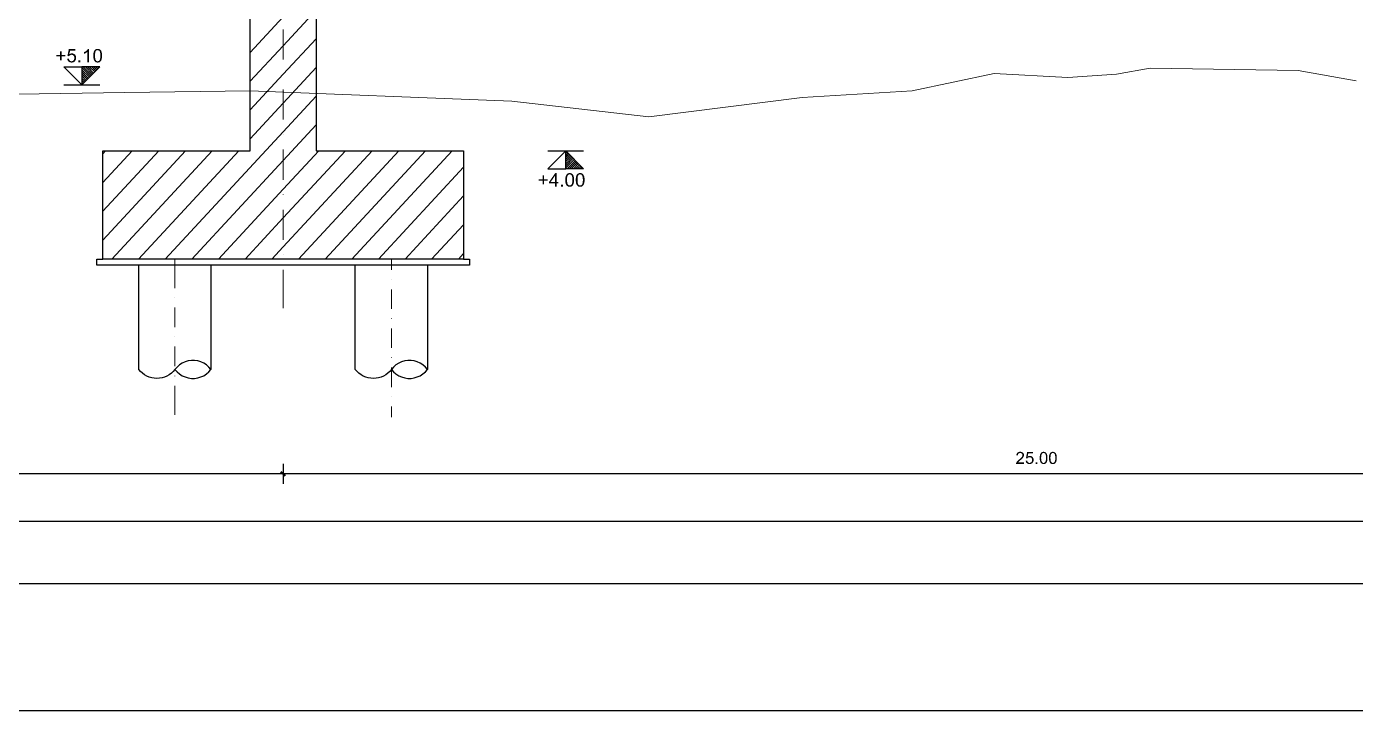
# Model space of a CAD drawing. Header units: millimetres. Extents: x 0.3 to 47.5, y 0.1 to 28.
# Drawn here: x 29.91 to 38.61, y 14.43 to 18.91 of the extents above; entities that cross this region are included whole.
import ezdxf

# ---------------------------------------------------------------- set-up
doc = ezdxf.new("R2010")
doc.units = ezdxf.units.MM
doc.layers.add('PDF _Geometria', color=7, linetype='Continuous')
doc.layers.add('PDF _Riempimenti solidi', color=7, linetype='Continuous')

msp = doc.modelspace()

# ---------------------------------------------------------------- hatches: boundary and pattern name
at = {"layer": 'PDF _Riempimenti solidi', "transparency": 33554559}
for points in [[(30.135, 18.7482), (30.125, 18.7482), (30.125, 18.7241), (30.1008, 18.7241), (30.1008, 18.7141), (30.125, 18.7141), (30.125, 18.6899), (30.135, 18.6899), (30.135, 18.7141), (30.1592, 18.7141), (30.1592, 18.7241), (30.135, 18.7241)], [(30.2258, 18.7624), (30.1825, 18.7624), (30.1733, 18.7174), (30.1842, 18.7157), (30.185, 18.7174), (30.1867, 18.7191), (30.1883, 18.7207), (30.1908, 18.7224), (30.1925, 18.7232), (30.195, 18.7241), (30.1975, 18.7249), (30.2, 18.7249), (30.2225, 18.7266), (30.2208, 18.7282), (30.1858, 18.7291), (30.1908, 18.7524), (30.2258, 18.7524)], [(30.2025, 18.7341), (30.1975, 18.7341), (30.195, 18.7332), (30.1925, 18.7324), (30.1908, 18.7316), (30.1883, 18.7299), (30.1858, 18.7291), (30.2208, 18.7282), (30.2183, 18.7291), (30.2167, 18.7307), (30.2142, 18.7316), (30.2125, 18.7324), (30.21, 18.7332), (30.2075, 18.7341), (30.205, 18.7341)], [(30.2225, 18.7266), (30.2, 18.7249), (30.2008, 18.7249), (30.2033, 18.7241), (30.2058, 18.7241), (30.2075, 18.7232), (30.21, 18.7224), (30.2117, 18.7207), (30.2133, 18.7191), (30.2142, 18.7182), (30.2158, 18.7166), (30.2167, 18.7149), (30.2175, 18.7124), (30.2183, 18.7099), (30.2183, 18.7074), (30.2192, 18.7049), (30.2183, 18.7016), (30.2183, 18.6991), (30.2175, 18.6974), (30.2167, 18.6949), (30.2158, 18.6924), (30.215, 18.6907), (30.2133, 18.6891), (30.2133, 18.6882), (30.2108, 18.6866), (30.2092, 18.6857), (30.2075, 18.6849), (30.205, 18.6841), (30.2025, 18.6832), (30.2, 18.6832), (30.2217, 18.6832), (30.2233, 18.6849), (30.2233, 18.6857), (30.225, 18.6874), (30.2267, 18.6891), (30.2275, 18.6916), (30.2283, 18.6932), (30.2292, 18.6957), (30.2292, 18.6982), (30.23, 18.7007), (30.23, 18.7116), (30.2292, 18.7141), (30.2283, 18.7166), (30.2275, 18.7182), (30.2267, 18.7207), (30.225, 18.7224), (30.2242, 18.7249)], [(30.2892, 18.7457), (30.2875, 18.7449), (30.285, 18.7432), (30.2825, 18.7424), (30.2825, 18.7316), (30.2833, 18.7316), (30.285, 18.7324), (30.2867, 18.7332), (30.2892, 18.7349), (30.2917, 18.7357), (30.2942, 18.7374), (30.2967, 18.7391), (30.2992, 18.7407), (30.3008, 18.7416), (30.3042, 18.7449)], [(30.315, 18.7641), (30.3075, 18.7641), (30.3067, 18.7624), (30.3058, 18.7599), (30.3042, 18.7582), (30.3008, 18.7549), (30.2983, 18.7524), (30.2975, 18.7516), (30.295, 18.7499), (30.2933, 18.7482), (30.2917, 18.7474), (30.2892, 18.7457), (30.3042, 18.7449), (30.3042, 18.6757), (30.315, 18.6757)], [(30.3517, 18.7557), (30.35, 18.7532), (30.3492, 18.7516), (30.3475, 18.7491), (30.3467, 18.7474), (30.3458, 18.7449), (30.3458, 18.7441), (30.345, 18.7416), (30.3442, 18.7399), (30.3442, 18.7374), (30.3433, 18.7357), (30.3433, 18.7307), (30.3425, 18.7274), (30.3425, 18.7116), (30.3433, 18.7091), (30.3433, 18.7032), (30.3442, 18.7007), (30.345, 18.6982), (30.345, 18.6966), (30.3458, 18.6941), (30.3467, 18.6916), (30.3492, 18.6866), (30.35, 18.6849), (30.3517, 18.6832), (30.3525, 18.6824), (30.3717, 18.6832), (30.3683, 18.6832), (30.3658, 18.6841), (30.3642, 18.6849), (30.3625, 18.6866), (30.3608, 18.6882), (30.3592, 18.6907), (30.3583, 18.6907), (30.3583, 18.6916), (30.3575, 18.6932), (30.3567, 18.6949), (30.3558, 18.6974), (30.3558, 18.6991), (30.355, 18.7016), (30.355, 18.7041), (30.3542, 18.7066), (30.3542, 18.7332), (30.355, 18.7357), (30.355, 18.7382), (30.3558, 18.7407), (30.3567, 18.7424), (30.3567, 18.7441), (30.3575, 18.7466), (30.3583, 18.7474), (30.3592, 18.7491), (30.3608, 18.7507), (30.3625, 18.7524), (30.3642, 18.7541), (30.3667, 18.7549), (30.3692, 18.7549), (30.3717, 18.7557)], [(30.3717, 18.7641), (30.3658, 18.7641), (30.3633, 18.7632), (30.3617, 18.7624), (30.3592, 18.7616), (30.3575, 18.7607), (30.3558, 18.7591), (30.355, 18.7591), (30.3533, 18.7574), (30.3517, 18.7557), (30.3725, 18.7557), (30.3742, 18.7549), (30.3767, 18.7541), (30.3783, 18.7532), (30.3808, 18.7524), (30.3825, 18.7499), (30.3842, 18.7482), (30.385, 18.7466), (30.3867, 18.7432), (30.3867, 18.7416), (30.3875, 18.7391), (30.3875, 18.7374), (30.3883, 18.7349), (30.3883, 18.7291), (30.3892, 18.7257), (30.3892, 18.7116), (30.3883, 18.7091), (30.3883, 18.7032), (30.3875, 18.7007), (30.3875, 18.6991), (30.3867, 18.6966), (30.3858, 18.6949), (30.3858, 18.6932), (30.385, 18.6916), (30.3842, 18.6907), (30.3833, 18.6899), (30.3817, 18.6874), (30.38, 18.6857), (30.3783, 18.6849), (30.3758, 18.6841), (30.3733, 18.6832), (30.3717, 18.6832), (30.3525, 18.6824), (30.3558, 18.6791), (30.3575, 18.6782), (30.3592, 18.6766), (30.3617, 18.6757), (30.3642, 18.6749), (30.3667, 18.6749), (30.3692, 18.6741), (30.3742, 18.6741), (30.3767, 18.6749), (30.3792, 18.6749), (30.3817, 18.6757), (30.3833, 18.6766), (30.3858, 18.6782), (30.3875, 18.6791), (30.3883, 18.6799), (30.39, 18.6816), (30.3908, 18.6832), (30.3925, 18.6849), (30.3942, 18.6874), (30.395, 18.6891), (30.3958, 18.6916), (30.3967, 18.6941), (30.3975, 18.6949), (30.3975, 18.6966), (30.3983, 18.6991), (30.3983, 18.7007), (30.3992, 18.7032), (30.3992, 18.7057), (30.4, 18.7082), (30.4, 18.7316), (30.3992, 18.7341), (30.3992, 18.7366), (30.3983, 18.7382), (30.3983, 18.7399), (30.3975, 18.7424), (30.3958, 18.7474), (30.395, 18.7491), (30.3942, 18.7516), (30.3925, 18.7532), (30.3908, 18.7557), (30.39, 18.7574), (30.3875, 18.7591), (30.3858, 18.7599), (30.3842, 18.7616), (30.3833, 18.7616), (30.3808, 18.7624), (30.3792, 18.7632), (30.3767, 18.7641), (30.3742, 18.7641)], [(30.1833, 18.6999), (30.1717, 18.6991), (30.1717, 18.6974), (30.1725, 18.6949), (30.1733, 18.6924), (30.1742, 18.6907), (30.175, 18.6882), (30.1758, 18.6866), (30.1775, 18.6841), (30.1792, 18.6824), (30.1808, 18.6807), (30.1817, 18.6799), (30.1842, 18.6782), (30.1858, 18.6774), (30.1875, 18.6766), (30.19, 18.6757), (30.1925, 18.6749), (30.195, 18.6749), (30.1975, 18.6741), (30.2033, 18.6741), (30.2058, 18.6749), (30.2075, 18.6749), (30.21, 18.6757), (30.2125, 18.6766), (30.2142, 18.6774), (30.2167, 18.6782), (30.22, 18.6816), (30.2217, 18.6832), (30.1975, 18.6832), (30.195, 18.6841), (30.1933, 18.6849), (30.1908, 18.6857), (30.1892, 18.6874), (30.1875, 18.6882), (30.1867, 18.6907), (30.185, 18.6924), (30.1842, 18.6949), (30.1833, 18.6974)], [(33.2942, 17.9349), (33.2842, 17.9349), (33.2842, 17.9107), (33.26, 17.9107), (33.26, 17.9007), (33.2842, 17.9007), (33.2842, 17.8766), (33.2942, 17.8766), (33.2942, 17.9007), (33.3183, 17.9007), (33.3183, 17.9107), (33.2942, 17.9107)], [(33.3767, 17.9507), (33.3675, 17.9507), (33.3275, 17.8932), (33.3275, 17.8832), (33.3658, 17.8832), (33.3658, 17.8624), (33.3767, 17.8624), (33.3767, 17.8832), (33.3883, 17.8832), (33.3883, 17.8932), (33.3383, 17.8932), (33.3658, 17.9332)], [(33.3767, 17.9507), (33.3658, 17.9332), (33.3658, 17.8932), (33.3383, 17.8932), (33.3767, 17.8932)], [(33.4425, 17.9424), (33.4408, 17.9399), (33.44, 17.9382), (33.4383, 17.9357), (33.4375, 17.9341), (33.4367, 17.9316), (33.4367, 17.9307), (33.4358, 17.9282), (33.435, 17.9266), (33.435, 17.9241), (33.4342, 17.9224), (33.4342, 17.9174), (33.4333, 17.9141), (33.4333, 17.8982), (33.4342, 17.8957), (33.4342, 17.8899), (33.4358, 17.8849), (33.4358, 17.8832), (33.4367, 17.8807), (33.4375, 17.8782), (33.44, 17.8732), (33.4408, 17.8716), (33.4425, 17.8699), (33.4433, 17.8691), (33.4625, 17.8699), (33.4592, 17.8699), (33.4567, 17.8707), (33.455, 17.8716), (33.4533, 17.8732), (33.4517, 17.8749), (33.45, 17.8774), (33.4492, 17.8774), (33.4492, 17.8782), (33.4475, 17.8816), (33.4467, 17.8841), (33.4467, 17.8857), (33.4458, 17.8882), (33.4458, 17.8907), (33.445, 17.8932), (33.445, 17.9199), (33.4458, 17.9224), (33.4458, 17.9249), (33.4467, 17.9274), (33.4475, 17.9291), (33.4475, 17.9307), (33.4483, 17.9332), (33.4492, 17.9341), (33.45, 17.9357), (33.4517, 17.9374), (33.4533, 17.9391), (33.455, 17.9407), (33.4575, 17.9416), (33.46, 17.9416), (33.4625, 17.9424)], [(33.4625, 17.9507), (33.4567, 17.9507), (33.4542, 17.9499), (33.4525, 17.9491), (33.45, 17.9482), (33.4483, 17.9474), (33.4467, 17.9457), (33.4458, 17.9457), (33.4442, 17.9441), (33.4425, 17.9424), (33.4633, 17.9424), (33.465, 17.9416), (33.4675, 17.9407), (33.4692, 17.9399), (33.4717, 17.9391), (33.4733, 17.9366), (33.475, 17.9349), (33.4767, 17.9316), (33.4775, 17.9299), (33.4775, 17.9282), (33.4783, 17.9257), (33.4783, 17.9241), (33.4792, 17.9216), (33.4792, 17.9157), (33.48, 17.9124), (33.48, 17.8982), (33.4792, 17.8957), (33.4792, 17.8899), (33.4783, 17.8874), (33.4783, 17.8857), (33.4775, 17.8832), (33.4767, 17.8816), (33.4767, 17.8799), (33.4758, 17.8782), (33.475, 17.8774), (33.4742, 17.8766), (33.4725, 17.8741), (33.4708, 17.8724), (33.4692, 17.8716), (33.4667, 17.8707), (33.4642, 17.8699), (33.4625, 17.8699), (33.4433, 17.8691), (33.445, 17.8674), (33.4467, 17.8657), (33.4483, 17.8649), (33.45, 17.8632), (33.4525, 17.8624), (33.455, 17.8616), (33.4575, 17.8616), (33.46, 17.8607), (33.465, 17.8607), (33.4675, 17.8616), (33.47, 17.8616), (33.4725, 17.8624), (33.4742, 17.8632), (33.4767, 17.8649), (33.4783, 17.8657), (33.4792, 17.8666), (33.4808, 17.8682), (33.4817, 17.8699), (33.4833, 17.8716), (33.485, 17.8741), (33.4858, 17.8757), (33.4867, 17.8782), (33.4875, 17.8807), (33.4883, 17.8816), (33.4883, 17.8832), (33.4892, 17.8857), (33.4892, 17.8874), (33.49, 17.8899), (33.49, 17.8924), (33.4908, 17.8949), (33.4908, 17.9182), (33.49, 17.9207), (33.49, 17.9232), (33.4892, 17.9249), (33.4892, 17.9266), (33.4883, 17.9291), (33.4875, 17.9316), (33.4867, 17.9341), (33.4858, 17.9357), (33.485, 17.9382), (33.4833, 17.9399), (33.4817, 17.9424), (33.4808, 17.9441), (33.4783, 17.9457), (33.4767, 17.9466), (33.475, 17.9482), (33.4742, 17.9482), (33.4717, 17.9491), (33.47, 17.9499), (33.4675, 17.9507), (33.465, 17.9507)], [(33.5108, 17.9424), (33.5092, 17.9399), (33.5083, 17.9382), (33.5067, 17.9357), (33.5058, 17.9341), (33.505, 17.9316), (33.505, 17.9307), (33.5042, 17.9282), (33.5033, 17.9266), (33.5033, 17.9241), (33.5025, 17.9224), (33.5025, 17.9174), (33.5017, 17.9141), (33.5017, 17.8982), (33.5025, 17.8957), (33.5025, 17.8899), (33.5033, 17.8874), (33.5042, 17.8849), (33.5042, 17.8832), (33.505, 17.8807), (33.5058, 17.8782), (33.5092, 17.8716), (33.5108, 17.8699), (33.5117, 17.8691), (33.5308, 17.8699), (33.5275, 17.8699), (33.525, 17.8707), (33.5233, 17.8716), (33.52, 17.8749), (33.5183, 17.8774), (33.5175, 17.8774), (33.5175, 17.8782), (33.5167, 17.8799), (33.5158, 17.8816), (33.515, 17.8841), (33.515, 17.8857), (33.5142, 17.8882), (33.5142, 17.8907), (33.5133, 17.8932), (33.5133, 17.9199), (33.5142, 17.9224), (33.5142, 17.9249), (33.515, 17.9274), (33.5158, 17.9291), (33.5158, 17.9307), (33.5167, 17.9332), (33.5175, 17.9341), (33.5183, 17.9357), (33.52, 17.9374), (33.5233, 17.9407), (33.5258, 17.9416), (33.5283, 17.9416), (33.5308, 17.9424)], [(33.5308, 17.9507), (33.525, 17.9507), (33.5225, 17.9499), (33.5208, 17.9491), (33.5183, 17.9482), (33.5167, 17.9474), (33.515, 17.9457), (33.5142, 17.9457), (33.5125, 17.9441), (33.5108, 17.9424), (33.5317, 17.9424), (33.5333, 17.9416), (33.5358, 17.9407), (33.5375, 17.9399), (33.54, 17.9391), (33.5417, 17.9366), (33.5433, 17.9349), (33.5442, 17.9332), (33.545, 17.9316), (33.5458, 17.9299), (33.5458, 17.9282), (33.5467, 17.9257), (33.5467, 17.9241), (33.5475, 17.9216), (33.5475, 17.9157), (33.5483, 17.9124), (33.5483, 17.8982), (33.5475, 17.8957), (33.5475, 17.8899), (33.5467, 17.8874), (33.5467, 17.8857), (33.5458, 17.8832), (33.545, 17.8816), (33.545, 17.8799), (33.5442, 17.8782), (33.5433, 17.8774), (33.5425, 17.8766), (33.5408, 17.8741), (33.5392, 17.8724), (33.5375, 17.8716), (33.535, 17.8707), (33.5325, 17.8699), (33.5308, 17.8699), (33.5117, 17.8691), (33.5133, 17.8674), (33.515, 17.8657), (33.5167, 17.8649), (33.5183, 17.8632), (33.5208, 17.8624), (33.5233, 17.8616), (33.5258, 17.8616), (33.5283, 17.8607), (33.5333, 17.8607), (33.5358, 17.8616), (33.5383, 17.8616), (33.5408, 17.8624), (33.5425, 17.8632), (33.545, 17.8649), (33.5467, 17.8657), (33.5475, 17.8666), (33.5492, 17.8682), (33.55, 17.8699), (33.5517, 17.8716), (33.5533, 17.8741), (33.5542, 17.8757), (33.555, 17.8782), (33.5558, 17.8807), (33.5567, 17.8816), (33.5567, 17.8832), (33.5575, 17.8857), (33.5575, 17.8874), (33.5583, 17.8899), (33.5583, 17.8924), (33.5592, 17.8949), (33.5592, 17.9182), (33.5583, 17.9207), (33.5583, 17.9232), (33.5575, 17.9249), (33.5575, 17.9266), (33.5558, 17.9316), (33.555, 17.9341), (33.5542, 17.9357), (33.5533, 17.9382), (33.5517, 17.9399), (33.55, 17.9424), (33.5492, 17.9441), (33.5467, 17.9457), (33.545, 17.9466), (33.5433, 17.9482), (33.5425, 17.9482), (33.54, 17.9491), (33.5383, 17.9499), (33.5358, 17.9507), (33.5333, 17.9507)], [(36.4317, 16.1174), (36.4125, 16.1174), (36.4158, 16.1174), (36.4175, 16.1166), (36.4192, 16.1157), (36.4217, 16.1149), (36.4225, 16.1141), (36.4233, 16.1132), (36.4242, 16.1116), (36.4258, 16.1099), (36.4267, 16.1082), (36.4267, 16.1007), (36.4258, 16.0982), (36.425, 16.0966), (36.4242, 16.0941), (36.4225, 16.0924), (36.4217, 16.0916), (36.4208, 16.0899), (36.4192, 16.0891), (36.4183, 16.0874), (36.4167, 16.0857), (36.415, 16.0841), (36.4133, 16.0824), (36.4117, 16.0807), (36.4092, 16.0791), (36.4075, 16.0774), (36.405, 16.0757), (36.4017, 16.0724), (36.3983, 16.0691), (36.3967, 16.0682), (36.395, 16.0666), (36.3933, 16.0649), (36.3925, 16.0641), (36.3917, 16.0624), (36.39, 16.0607), (36.3892, 16.0591), (36.3875, 16.0574), (36.3867, 16.0549), (36.3858, 16.0532), (36.385, 16.0507), (36.385, 16.0466), (36.4367, 16.0466), (36.4367, 16.0557), (36.3983, 16.0557), (36.4, 16.0574), (36.4008, 16.0591), (36.4025, 16.0607), (36.4033, 16.0616), (36.4042, 16.0624), (36.4058, 16.0641), (36.4075, 16.0657), (36.4092, 16.0674), (36.4108, 16.0691), (36.4133, 16.0707), (36.4142, 16.0716), (36.4167, 16.0732), (36.4183, 16.0749), (36.42, 16.0766), (36.4217, 16.0782), (36.4233, 16.0799), (36.425, 16.0816), (36.4267, 16.0824), (36.4275, 16.0841), (36.4283, 16.0849), (36.4292, 16.0857), (36.4308, 16.0874), (36.4317, 16.0891), (36.4333, 16.0907), (36.435, 16.0941), (36.435, 16.0949), (36.4358, 16.0974), (36.4367, 16.0991), (36.4367, 16.1082), (36.4358, 16.1107), (36.4333, 16.1157)], [(36.4125, 16.1257), (36.4075, 16.1257), (36.4058, 16.1249), (36.4033, 16.1249), (36.4017, 16.1241), (36.3992, 16.1232), (36.3975, 16.1224), (36.3958, 16.1207), (36.3942, 16.1199), (36.3933, 16.1182), (36.3917, 16.1174), (36.3908, 16.1157), (36.39, 16.1141), (36.3892, 16.1116), (36.3883, 16.1099), (36.3875, 16.1074), (36.3875, 16.1049), (36.3867, 16.1032), (36.3967, 16.1016), (36.3967, 16.1041), (36.3975, 16.1066), (36.3975, 16.1082), (36.3983, 16.1099), (36.4, 16.1116), (36.4008, 16.1132), (36.4017, 16.1141), (36.4042, 16.1157), (36.4058, 16.1166), (36.4075, 16.1174), (36.4317, 16.1174), (36.43, 16.1191), (36.4283, 16.1207), (36.4267, 16.1216), (36.425, 16.1232), (36.4233, 16.1241), (36.4217, 16.1241), (36.4192, 16.1249), (36.4175, 16.1257), (36.415, 16.1257)], [(36.4967, 16.1241), (36.4575, 16.1241), (36.45, 16.0841), (36.4583, 16.0824), (36.46, 16.0841), (36.4608, 16.0857), (36.4625, 16.0866), (36.465, 16.0882), (36.4683, 16.0899), (36.4733, 16.0899), (36.4933, 16.0916), (36.4917, 16.0932), (36.4608, 16.0941), (36.465, 16.1149), (36.4967, 16.1149)], [(36.4758, 16.0991), (36.475, 16.0991), (36.4725, 16.0982), (36.4708, 16.0982), (36.4683, 16.0974), (36.4667, 16.0974), (36.465, 16.0966), (36.4625, 16.0949), (36.4608, 16.0941), (36.4917, 16.0932), (36.49, 16.0941), (36.4883, 16.0957), (36.4858, 16.0966), (36.4842, 16.0974), (36.4825, 16.0982), (36.48, 16.0982), (36.4775, 16.0991)], [(36.5475, 16.1174), (36.5467, 16.1157), (36.545, 16.1141), (36.5442, 16.1124), (36.5433, 16.1099), (36.5425, 16.1082), (36.5425, 16.1074), (36.5417, 16.1057), (36.5417, 16.1041), (36.5408, 16.1016), (36.5408, 16.0999), (36.54, 16.0974), (36.54, 16.0882), (36.5392, 16.0857), (36.5392, 16.0841), (36.54, 16.0816), (36.54, 16.0732), (36.5408, 16.0716), (36.5408, 16.0691), (36.5417, 16.0666), (36.5417, 16.0649), (36.5425, 16.0632), (36.5433, 16.0607), (36.5442, 16.0591), (36.545, 16.0574), (36.5458, 16.0557), (36.5467, 16.0549), (36.5475, 16.0532), (36.5483, 16.0524), (36.565, 16.0532), (36.5625, 16.0532), (36.5608, 16.0541), (36.5592, 16.0549), (36.5575, 16.0566), (36.5558, 16.0574), (36.5542, 16.0599), (36.5533, 16.0607), (36.5517, 16.0641), (36.5517, 16.0657), (36.5508, 16.0674), (36.5508, 16.0691), (36.55, 16.0716), (36.55, 16.0791), (36.5492, 16.0824), (36.5492, 16.0899), (36.55, 16.0932), (36.55, 16.0982), (36.5508, 16.0999), (36.5508, 16.1024), (36.5517, 16.1041), (36.5517, 16.1066), (36.5525, 16.1082), (36.5533, 16.1091), (36.5533, 16.1107), (36.5542, 16.1124), (36.5558, 16.1132), (36.5575, 16.1149), (36.5592, 16.1166), (36.5608, 16.1174), (36.565, 16.1174)], [(36.565, 16.1257), (36.5625, 16.1257), (36.5608, 16.1249), (36.5583, 16.1249), (36.5567, 16.1241), (36.5542, 16.1232), (36.5525, 16.1224), (36.5508, 16.1207), (36.5492, 16.1191), (36.5475, 16.1174), (36.5683, 16.1174), (36.57, 16.1166), (36.5733, 16.1149), (36.575, 16.1132), (36.5767, 16.1116), (36.5767, 16.1107), (36.5775, 16.1099), (36.5783, 16.1082), (36.5783, 16.1066), (36.5792, 16.1049), (36.5792, 16.1032), (36.58, 16.1016), (36.58, 16.0991), (36.5808, 16.0966), (36.5808, 16.0732), (36.58, 16.0716), (36.58, 16.0691), (36.5792, 16.0674), (36.5792, 16.0649), (36.5783, 16.0632), (36.5775, 16.0624), (36.5775, 16.0607), (36.5767, 16.0599), (36.5758, 16.0591), (36.5742, 16.0574), (36.5725, 16.0557), (36.5708, 16.0549), (36.5692, 16.0541), (36.5675, 16.0532), (36.565, 16.0532), (36.5483, 16.0524), (36.55, 16.0507), (36.5508, 16.0499), (36.5525, 16.0482), (36.555, 16.0474), (36.5583, 16.0457), (36.5608, 16.0457), (36.5625, 16.0449), (36.5658, 16.0449), (36.5675, 16.0457), (36.5725, 16.0457), (36.5742, 16.0466), (36.5758, 16.0474), (36.5783, 16.0491), (36.5792, 16.0499), (36.58, 16.0499), (36.5817, 16.0516), (36.5825, 16.0532), (36.5842, 16.0549), (36.585, 16.0566), (36.5867, 16.0591), (36.5875, 16.0607), (36.5883, 16.0632), (36.5883, 16.0649), (36.5892, 16.0674), (36.59, 16.0691), (36.59, 16.0732), (36.5908, 16.0757), (36.5908, 16.0941), (36.59, 16.0966), (36.59, 16.1007), (36.5892, 16.1024), (36.5892, 16.1041), (36.5883, 16.1057), (36.5875, 16.1082), (36.5875, 16.1099), (36.5858, 16.1124), (36.5833, 16.1174), (36.5817, 16.1191), (36.58, 16.1207), (36.5783, 16.1224), (36.5767, 16.1232), (36.5758, 16.1232), (36.5742, 16.1241), (36.5717, 16.1249), (36.57, 16.1249), (36.5675, 16.1257)], [(36.6083, 16.1174), (36.6075, 16.1157), (36.6058, 16.1141), (36.605, 16.1124), (36.6042, 16.1099), (36.6033, 16.1082), (36.6033, 16.1074), (36.6025, 16.1057), (36.6025, 16.1041), (36.6017, 16.1016), (36.6017, 16.0999), (36.6008, 16.0974), (36.6008, 16.0882), (36.6, 16.0857), (36.6, 16.0841), (36.6008, 16.0816), (36.6008, 16.0732), (36.6017, 16.0716), (36.6017, 16.0691), (36.6025, 16.0666), (36.6025, 16.0649), (36.6033, 16.0632), (36.6042, 16.0607), (36.6067, 16.0557), (36.6075, 16.0549), (36.6083, 16.0532), (36.6092, 16.0524), (36.6258, 16.0532), (36.6233, 16.0532), (36.62, 16.0549), (36.6183, 16.0566), (36.6167, 16.0574), (36.615, 16.0599), (36.6142, 16.0607), (36.6133, 16.0624), (36.6125, 16.0641), (36.6125, 16.0657), (36.6117, 16.0674), (36.6117, 16.0691), (36.6108, 16.0716), (36.6108, 16.0791), (36.61, 16.0824), (36.61, 16.0899), (36.6108, 16.0932), (36.6108, 16.0982), (36.6117, 16.0999), (36.6117, 16.1024), (36.6125, 16.1041), (36.6125, 16.1066), (36.6133, 16.1082), (36.6142, 16.1091), (36.6142, 16.1107), (36.615, 16.1124), (36.6167, 16.1132), (36.6183, 16.1149), (36.62, 16.1166), (36.6217, 16.1174), (36.6258, 16.1174)], [(36.6258, 16.1257), (36.6233, 16.1257), (36.6217, 16.1249), (36.6192, 16.1249), (36.6175, 16.1241), (36.615, 16.1232), (36.6133, 16.1224), (36.61, 16.1191), (36.6083, 16.1174), (36.6292, 16.1174), (36.6325, 16.1157), (36.6342, 16.1149), (36.6358, 16.1132), (36.6375, 16.1116), (36.6375, 16.1107), (36.6383, 16.1099), (36.6392, 16.1082), (36.6392, 16.1066), (36.64, 16.1049), (36.64, 16.1032), (36.6408, 16.1016), (36.6408, 16.0991), (36.6417, 16.0966), (36.6417, 16.0732), (36.6408, 16.0716), (36.6408, 16.0691), (36.64, 16.0674), (36.64, 16.0649), (36.6392, 16.0632), (36.6383, 16.0624), (36.6383, 16.0607), (36.6375, 16.0599), (36.6367, 16.0591), (36.635, 16.0574), (36.6333, 16.0557), (36.6283, 16.0532), (36.6258, 16.0532), (36.6092, 16.0524), (36.6108, 16.0507), (36.6117, 16.0499), (36.6133, 16.0482), (36.6158, 16.0474), (36.6175, 16.0466), (36.6192, 16.0457), (36.6217, 16.0457), (36.6233, 16.0449), (36.6267, 16.0449), (36.6283, 16.0457), (36.6333, 16.0457), (36.6367, 16.0474), (36.6392, 16.0491), (36.64, 16.0499), (36.6408, 16.0499), (36.6425, 16.0516), (36.6433, 16.0532), (36.645, 16.0549), (36.6458, 16.0566), (36.6475, 16.0591), (36.6483, 16.0607), (36.6492, 16.0632), (36.6492, 16.0649), (36.65, 16.0674), (36.6508, 16.0691), (36.6508, 16.0732), (36.6517, 16.0757), (36.6517, 16.0941), (36.6508, 16.0966), (36.6508, 16.1007), (36.65, 16.1024), (36.65, 16.1041), (36.6492, 16.1057), (36.6483, 16.1082), (36.6483, 16.1099), (36.6467, 16.1124), (36.645, 16.1157), (36.6442, 16.1174), (36.6425, 16.1191), (36.6408, 16.1207), (36.6392, 16.1224), (36.6375, 16.1232), (36.6367, 16.1232), (36.635, 16.1241), (36.6325, 16.1249), (36.6308, 16.1249), (36.6283, 16.1257)], [(36.4583, 16.0682), (36.4475, 16.0674), (36.4483, 16.0657), (36.4483, 16.0641), (36.4492, 16.0616), (36.45, 16.0599), (36.4508, 16.0574), (36.4525, 16.0541), (36.4542, 16.0524), (36.4558, 16.0516), (36.4567, 16.0499), (36.46, 16.0482), (36.4625, 16.0474), (36.4642, 16.0466), (36.4667, 16.0457), (36.4683, 16.0457), (36.4708, 16.0449), (36.4733, 16.0449), (36.4758, 16.0457), (36.48, 16.0457), (36.4825, 16.0466), (36.4892, 16.0499), (36.4908, 16.0516), (36.4925, 16.0532), (36.4708, 16.0532), (36.4692, 16.0541), (36.4667, 16.0549), (36.465, 16.0557), (36.4633, 16.0566), (36.4625, 16.0582), (36.4608, 16.0599), (36.4592, 16.0632), (36.4583, 16.0657)], [(36.4933, 16.0916), (36.4733, 16.0899), (36.4783, 16.0899), (36.48, 16.0891), (36.4817, 16.0882), (36.4833, 16.0866), (36.485, 16.0857), (36.4858, 16.0849), (36.4875, 16.0832), (36.4883, 16.0807), (36.4892, 16.0791), (36.4892, 16.0774), (36.49, 16.0749), (36.49, 16.0699), (36.4892, 16.0674), (36.4892, 16.0657), (36.4883, 16.0632), (36.4867, 16.0599), (36.4833, 16.0566), (36.4817, 16.0557), (36.4792, 16.0541), (36.4775, 16.0541), (36.475, 16.0532), (36.4733, 16.0532), (36.4925, 16.0532), (36.4942, 16.0549), (36.495, 16.0566), (36.4967, 16.0591), (36.4983, 16.0624), (36.4992, 16.0649), (36.4992, 16.0666), (36.5, 16.0691), (36.5, 16.0791), (36.4992, 16.0807), (36.4983, 16.0832), (36.4958, 16.0882), (36.4942, 16.0899)]]:
    msp.add_hatch(color=256, dxfattribs=at).paths.add_polyline_path(points)

# ---------------------------------------------------------------- linework, layer by layer
at = {"layer": 'PDF _Geometria', "lineweight": 25}
for points in [[(0.2517, 27.9682), (0.2517, 14.4324), (47.4858, 14.4324), (47.4858, 27.9682)], [(30.405, 18.0966), (31.3692, 18.0966), (31.3692, 20.8841), (31.8025, 20.8841), (31.8025, 18.0966), (32.7675, 18.0966), (32.7675, 17.3874), (30.405, 17.3874)], [(30.2683, 18.6466), (30.2683, 18.5291), (30.385, 18.6466)], [(33.4367, 17.9791), (33.4367, 18.0966), (33.5533, 17.9791)], [(31.1133, 16.6649), (31.1, 16.6807), (31.0842, 16.6949), (31.0658, 16.7066), (31.0467, 16.7149), (31.0267, 16.7207), (31.0058, 16.7241), (30.985, 16.7241), (30.9642, 16.7207), (30.9442, 16.7149), (30.925, 16.7066), (30.9067, 16.6949), (30.8908, 16.6807), (30.8775, 16.6649), (30.8908, 16.6491), (30.9067, 16.6357), (30.925, 16.6241), (30.9442, 16.6157), (30.9642, 16.6091), (30.985, 16.6066), (31.0058, 16.6066), (31.0267, 16.6091), (31.0467, 16.6157), (31.0658, 16.6241), (31.0842, 16.6357), (31.1, 16.6491)], [(32.5308, 16.6649), (32.5175, 16.6807), (32.5008, 16.6949), (32.4833, 16.7066), (32.4642, 16.7149), (32.4442, 16.7207), (32.4233, 16.7241), (32.4025, 16.7241), (32.3817, 16.7207), (32.3608, 16.7149), (32.3425, 16.7066), (32.3242, 16.6949), (32.3083, 16.6807), (32.295, 16.6649), (32.3083, 16.6491), (32.3242, 16.6357), (32.3425, 16.6241), (32.3608, 16.6157), (32.3817, 16.6091), (32.4025, 16.6066), (32.4233, 16.6066), (32.4442, 16.6091), (32.4642, 16.6157), (32.4833, 16.6241), (32.5008, 16.6357), (32.5175, 16.6491)]]:
    msp.add_lwpolyline(points, close=True, dxfattribs=at)
at = {"layer": 'PDF _Geometria', "lineweight": 9}
for points in [[(31.8025, 19.2066), (31.5858, 18.9732), (31.3692, 18.7399)], [(31.8025, 19.0182), (31.5858, 18.7849), (31.3692, 18.5516)], [(31.5858, 18.6949), (31.5858, 18.8916)], [(31.8025, 18.8307), (31.5858, 18.5974), (31.3692, 18.3641)], [(31.8025, 18.6424), (31.5858, 18.4091), (31.3692, 18.1757)], [(31.5858, 18.5966), (31.5858, 18.5974)], [(31.8025, 18.4541), (31.5858, 18.2207), (30.8125, 17.3874)], [(31.5858, 18.3007), (31.5858, 18.4982)], [(31.8025, 18.2657), (31.5858, 18.0324), (30.9875, 17.3874)], [(31.5858, 18.2024), (31.5858, 18.2032)], [(31.5858, 17.9074), (31.5858, 18.1041)], [(30.9467, 18.0966), (30.405, 17.5124)], [(30.7725, 18.0966), (30.405, 17.7007)], [(30.5975, 18.0966), (30.405, 17.8882)], [(30.4233, 18.0966), (30.405, 18.0766)], [(31.1217, 18.0966), (30.4633, 17.3874)], [(31.2958, 18.0966), (30.6383, 17.3874)], [(31.8192, 18.0966), (31.5858, 17.8449), (31.1617, 17.3874)], [(31.9942, 18.0966), (31.5858, 17.6566), (31.3367, 17.3874)], [(32.1683, 18.0966), (31.5858, 17.4682), (31.5108, 17.3874)], [(32.3433, 18.0966), (31.6858, 17.3874)], [(32.5175, 18.0966), (31.86, 17.3874)], [(32.6925, 18.0966), (32.035, 17.3874)], [(32.7675, 17.9891), (32.2092, 17.3874)], [(31.5858, 17.8091), (31.5858, 17.8099)], [(32.7675, 17.8007), (32.3842, 17.3874)], [(31.5858, 17.5132), (31.5858, 17.7107)], [(32.7675, 17.6124), (32.5583, 17.3874)], [(31.5858, 17.4149), (31.5858, 17.4157)], [(32.7675, 17.4241), (32.7333, 17.3874)], [(30.8775, 17.1974), (30.8775, 17.3874)], [(31.5858, 17.0657), (31.5858, 17.3166)], [(32.295, 17.3174), (32.295, 17.3874)], [(32.295, 17.2532), (32.295, 17.2541)], [(32.295, 17.0616), (32.295, 17.1891)], [(30.8775, 17.1341), (30.8775, 17.1349)], [(30.8775, 16.9416), (30.8775, 17.0699)], [(32.295, 16.9974), (32.295, 16.9982)], [(32.295, 16.8057), (32.295, 16.9332)], [(30.8775, 16.8782), (30.8775, 16.8791)], [(30.8775, 16.6857), (30.8775, 16.8141)], [(32.295, 16.7416), (32.295, 16.7424)], [(30.8775, 16.6216), (30.8775, 16.6224)], [(32.295, 16.5499), (32.295, 16.6774)], [(30.8775, 16.3682), (30.8775, 16.5582)], [(32.295, 16.4857), (32.295, 16.4866)], [(32.295, 16.3516), (32.295, 16.4216)]]:
    msp.add_lwpolyline(points, dxfattribs=at)
at = {"layer": 'PDF _Geometria', "lineweight": 20}
msp.add_lwpolyline([(38.6125, 18.5549), (38.2317, 18.6224), (37.2625, 18.6374), (37.0417, 18.5982), (36.7242, 18.5757), (36.2408, 18.6016), (35.7042, 18.4899), (34.9842, 18.4457), (33.98, 18.3199), (33.0833, 18.4216), (32.4742, 18.4466), (31.3708, 18.4899), (30.5483, 18.4782), (29.5667, 18.4632), (29.4158, 18.4591), (27.8108, 18.5349), (27.43, 18.5441), (27.2017, 18.5182), (25.9975, 18.5207), (25.6008, 18.5241), (25.0433, 18.5341), (24.8925, 18.5357), (23.1183, 18.5366)], dxfattribs=at)
at = {"layer": 'PDF _Geometria', "lineweight": 25}
for points in [[(30.2683, 18.5291), (30.1508, 18.6466), (30.2683, 18.6466)], [(30.3242, 18.5857), (30.2683, 18.6416)], [(30.3175, 18.5782), (30.2683, 18.6274)], [(30.3308, 18.5924), (30.2767, 18.6466)], [(30.3383, 18.5991), (30.2908, 18.6466)], [(30.345, 18.6057), (30.305, 18.6466)], [(30.3517, 18.6132), (30.3183, 18.6466)], [(30.3583, 18.6199), (30.3325, 18.6466)], [(30.3658, 18.6266), (30.3458, 18.6466)], [(30.3725, 18.6332), (30.36, 18.6466)], [(30.3792, 18.6407), (30.3733, 18.6466)], [(30.31, 18.5716), (30.2683, 18.6141)], [(30.3033, 18.5649), (30.2683, 18.5999)], [(30.2967, 18.5574), (30.2683, 18.5866)], [(30.29, 18.5507), (30.2683, 18.5724)], [(30.2825, 18.5441), (30.2683, 18.5591)], [(30.2758, 18.5374), (30.2683, 18.5449)], [(30.1508, 18.5291), (30.385, 18.5291)], [(33.4367, 18.0966), (33.3192, 17.9791), (33.4367, 17.9791)], [(33.3192, 18.0966), (33.5533, 18.0966)], [(33.4442, 18.0882), (33.4367, 18.0807)], [(33.4508, 18.0816), (33.4367, 18.0666)], [(33.4583, 18.0749), (33.4367, 18.0532)], [(33.465, 18.0674), (33.4367, 18.0391)], [(33.4717, 18.0607), (33.4367, 18.0257)], [(33.4783, 18.0541), (33.4367, 18.0116)], [(33.4858, 18.0474), (33.4367, 17.9982)], [(33.4925, 18.0399), (33.4367, 17.9841)], [(33.4992, 18.0332), (33.445, 17.9791)], [(33.5058, 18.0266), (33.4592, 17.9791)], [(33.5133, 18.0199), (33.4725, 17.9791)], [(33.52, 18.0124), (33.4867, 17.9791)], [(33.5267, 18.0057), (33.5008, 17.9791)], [(33.5342, 17.9991), (33.5142, 17.9791)], [(33.5408, 17.9924), (33.5283, 17.9791)], [(33.5475, 17.9849), (33.5417, 17.9791)], [(32.7675, 17.3874), (32.8067, 17.3874), (32.8067, 17.3482), (30.3658, 17.3482), (30.3658, 17.3874), (30.405, 17.3874)], [(31.1133, 17.3482), (31.1133, 16.6649)], [(32.5308, 17.3482), (32.5308, 16.6649)], [(31.5858, 16.0474), (31.5858, 15.9149)], [(41.4283, 15.9807), (31.5858, 15.9807), (18.5933, 15.9807), (8.7508, 15.9807)], [(41.665, 15.6691), (41.4283, 15.6691), (8.7508, 15.6691), (8.515, 15.6691)], [(41.665, 15.2616), (8.515, 15.2616)]]:
    msp.add_lwpolyline(points, dxfattribs=at)
for points in [[(30.8775, 16.6649, -0.496308), (30.6408, 16.6649), (30.6408, 17.3482)], [(32.295, 16.6649, -0.4963), (32.0583, 16.6649), (32.0583, 17.3482)]]:
    msp.add_lwpolyline(points, format="xyb", dxfattribs=at)
at = {"layer": 'PDF _Geometria', "lineweight": 50}
msp.add_lwpolyline([(31.5717, 15.9949), (31.6, 15.9674)], dxfattribs=at)
at = {"layer": 'PDF _Riempimenti solidi', "lineweight": 25, "transparency": 33554559}
for points in [[(30.2583, 18.6757), (30.2583, 18.6882), (30.2458, 18.6757), (30.2458, 18.6882)], [(33.4175, 17.8624), (33.4175, 17.8749), (33.405, 17.8624), (33.405, 17.8749)], [(36.525, 16.0466), (36.525, 16.0574), (36.5142, 16.0466), (36.5142, 16.0574)]]:
    msp.add_solid(points, dxfattribs=at)

doc.saveas('drawing.dxf')
